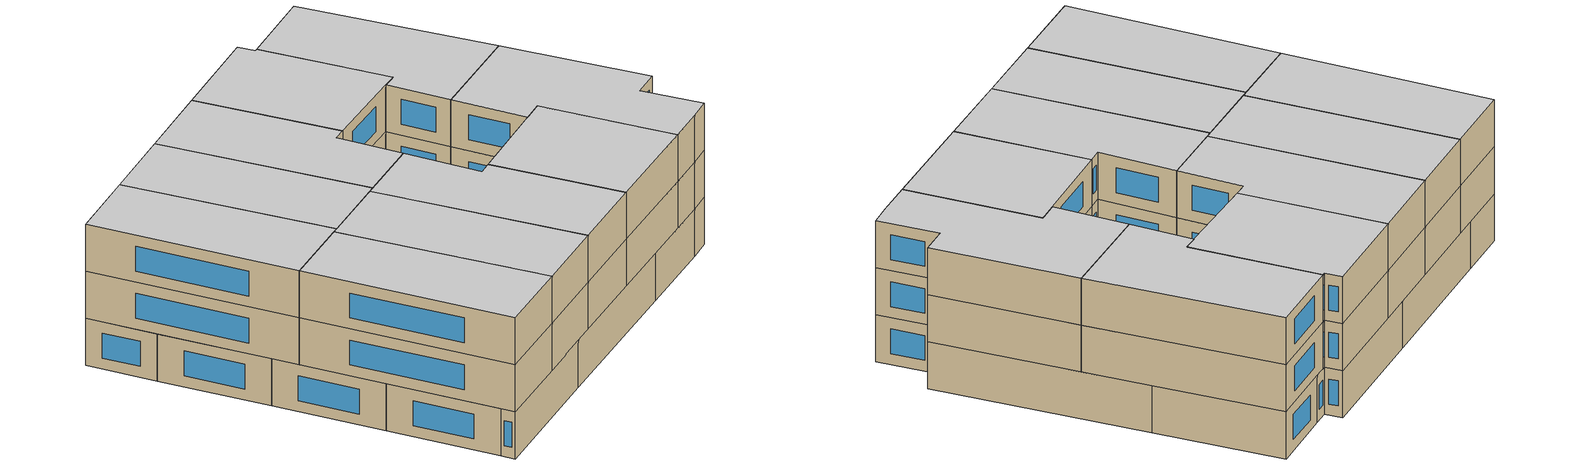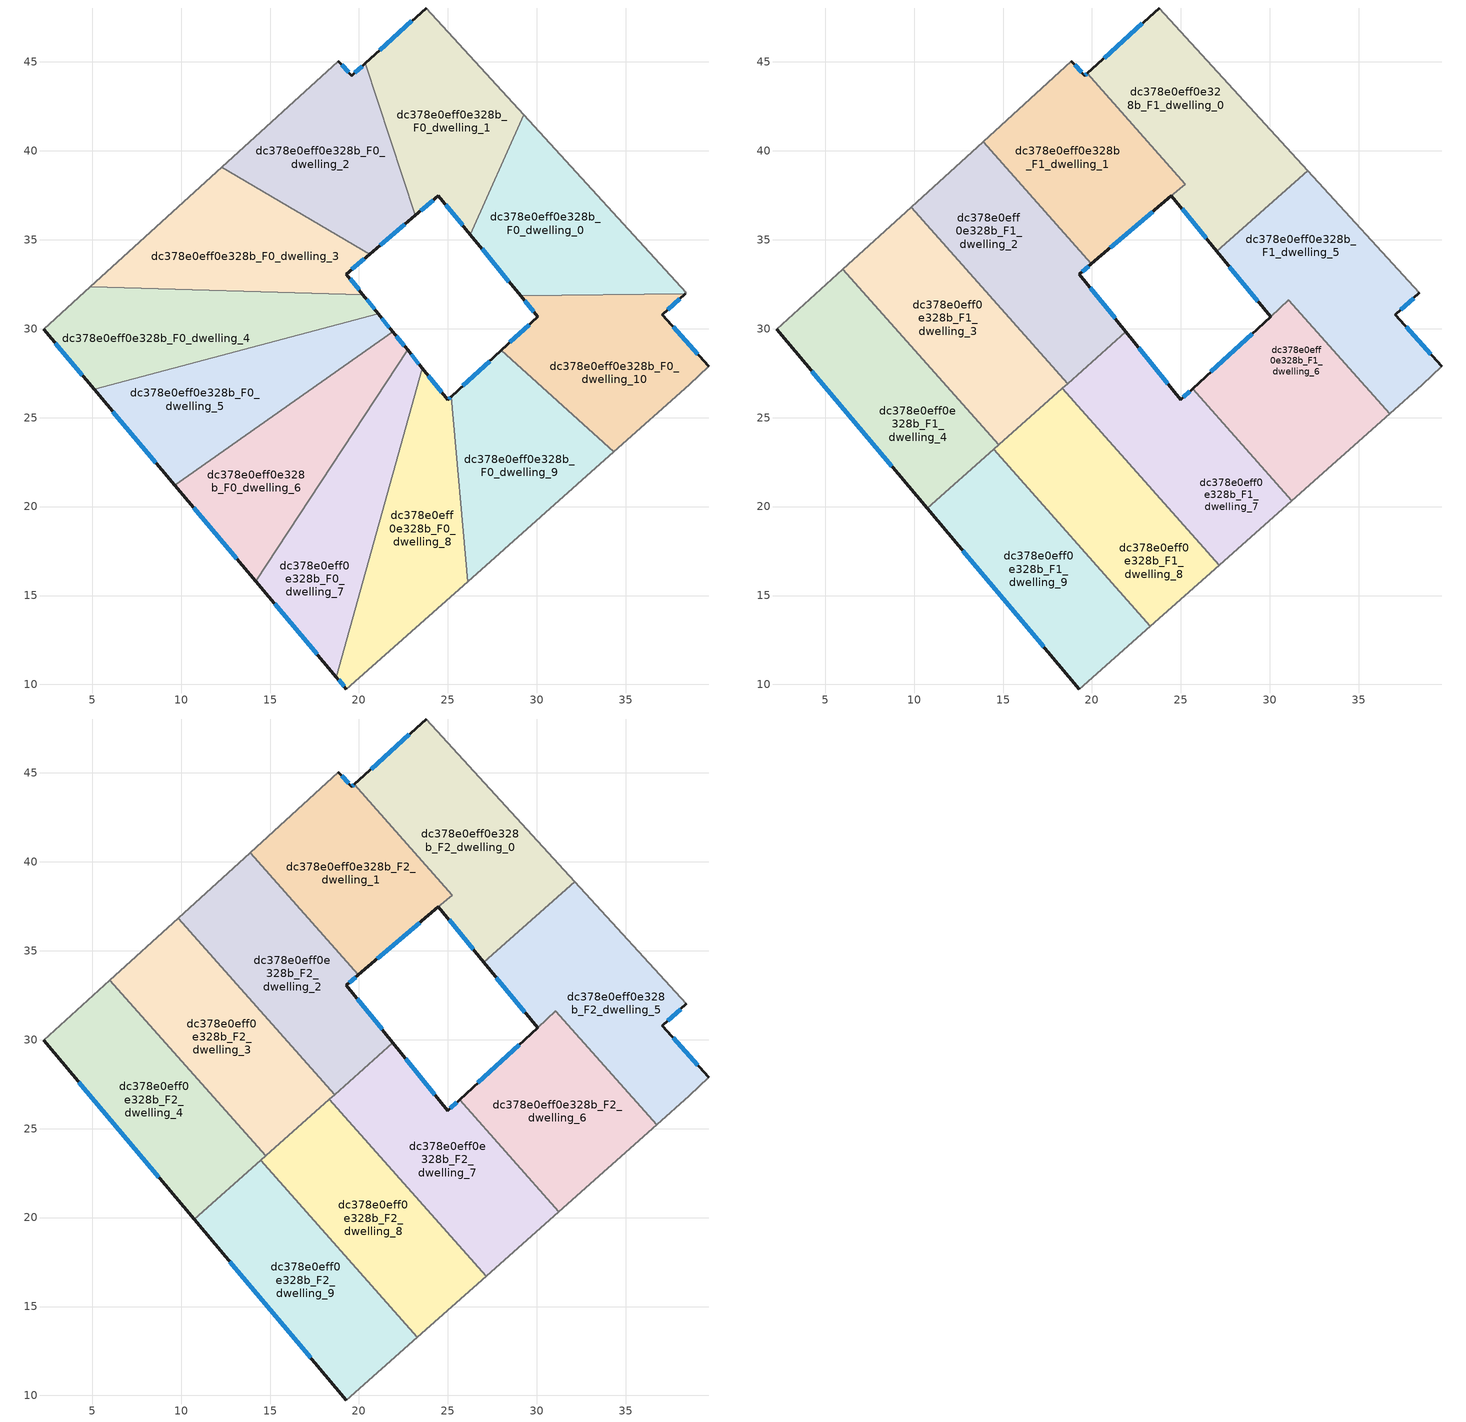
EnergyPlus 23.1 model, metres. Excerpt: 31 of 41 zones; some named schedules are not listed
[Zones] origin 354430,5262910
dc378e0eff0e328b_F0_dwelling_0
 floor ground (EU_floor_Construction): 29.27,42.02 38.4,32.01 38.34,31.95 29.08,31.84 26.26,35.29 z0
 wall outside (EU_wall_Construction): 26.26,35.29 29.08,31.84 z0:3
 wall to dc378e0eff0e328b_F0_dwelling_10 (EU_wall_Construction): 29.08,31.84 38.34,31.95 z0:3
 wall to dc378e0eff0e328b_F0_dwelling_1 (EU_wall_Construction): 29.27,42.02 26.26,35.29 z0:3
 wall adiabatic (EU_wall_Construction): 38.34,31.95 38.4,32.01 29.27,42.02 z0:3
 window (EU_Window_Construction): 26.92,34.48 28.42,32.65 z0.7:2.3
dc378e0eff0e328b_F0_dwelling_1
 floor ground (EU_floor_Construction): 23.78,48.03 29.27,42.02 26.26,35.29 24.47,37.47 23.18,36.38 20.36,44.92 z0
 wall outside (EU_wall_Construction): 23.18,36.38 24.47,37.47 26.26,35.29 / 23.78,48.03 20.36,44.92 z0:3
 wall to dc378e0eff0e328b_F0_dwelling_2 (EU_wall_Construction): 20.36,44.92 23.18,36.38 z0:3
 wall adiabatic (EU_wall_Construction): 29.27,42.02 23.78,48.03 z0:3
 window (EU_Window_Construction): 24.89,36.96 25.84,35.8 / 23.48,36.63 24.17,37.21 / 22.98,47.3 21.17,45.65 z0.7:2.3
dc378e0eff0e328b_F0_dwelling_10
 floor ground (EU_floor_Construction): 38.34,31.95 37.04,30.78 39.68,27.9 38.57,26.84 34.32,23.07 28,28.79 30.04,30.67 29.08,31.84 z0
 wall outside (EU_wall_Construction): 29.08,31.84 30.04,30.67 28,28.79 / 39.68,27.9 37.04,30.78 38.34,31.95 z0:3
 wall adiabatic (EU_wall_Construction): 34.32,23.07 38.57,26.84 39.68,27.9 z0:3
 wall to dc378e0eff0e328b_F0_dwelling_9 (EU_wall_Construction): 28,28.79 34.32,23.07 z0:3
 window (EU_Window_Construction): 29.56,30.23 28.48,29.23 / 29.31,31.57 29.82,30.95 / 37.35,31.05 38.04,31.68 / 39.06,28.57 37.66,30.1 z0.7:2.3
dc378e0eff0e328b_F0_dwelling_2
 floor ground (EU_floor_Construction): 20.36,44.92 23.18,36.38 20.6,34.19 12.3,39.08 18.85,45.04 19.59,44.22 z0
 wall outside (EU_wall_Construction): 20.6,34.19 23.18,36.38 / 20.36,44.92 19.59,44.22 18.85,45.04 z0:3
 wall to dc378e0eff0e328b_F0_dwelling_3 (EU_wall_Construction): 12.3,39.08 20.6,34.19 z0:3
 wall adiabatic (EU_wall_Construction): 18.85,45.04 12.3,39.08 z0:3
 window (EU_Window_Construction): 21.21,34.7 22.57,35.86 / 19.41,44.41 19.02,44.85 / 20.18,44.76 19.77,44.38 z0.7:2.3
dc378e0eff0e328b_F0_dwelling_3
 floor ground (EU_floor_Construction): 20.6,34.19 19.29,33.07 20.22,31.91 4.89,32.34 12.3,39.08 z0
 wall outside (EU_wall_Construction): 20.22,31.91 19.29,33.07 20.6,34.19 z0:3
 wall to dc378e0eff0e328b_F0_dwelling_4 (EU_wall_Construction): 4.89,32.34 20.22,31.91 z0:3
 wall adiabatic (EU_wall_Construction): 12.3,39.08 4.89,32.34 z0:3
 window (EU_Window_Construction): 19.6,33.34 20.3,33.93 / 20.01,32.19 19.51,32.8 z0.7:2.3
dc378e0eff0e328b_F0_dwelling_4
 floor ground (EU_floor_Construction): 20.22,31.91 21.1,30.83 5.1,26.59 2.27,29.96 4.89,32.34 z0
 wall outside (EU_wall_Construction): 21.1,30.83 20.22,31.91 / 2.27,29.96 5.1,26.59 z0:3
 wall to dc378e0eff0e328b_F0_dwelling_5 (EU_wall_Construction): 5.1,26.59 21.1,30.83 z0:3
 wall adiabatic (EU_wall_Construction): 4.89,32.34 2.27,29.96 z0:3
 window (EU_Window_Construction): 20.89,31.09 20.43,31.66 / 2.93,29.17 4.44,27.38 z0.7:2.3
dc378e0eff0e328b_F0_dwelling_5
 floor ground (EU_floor_Construction): 21.1,30.83 21.91,29.83 9.64,21.2 5.1,26.59 z0
 wall outside (EU_wall_Construction): 21.91,29.83 21.1,30.83 / 5.1,26.59 9.64,21.2 z0:3
 wall to dc378e0eff0e328b_F0_dwelling_6 (EU_wall_Construction): 9.64,21.2 21.91,29.83 z0:3
 window (EU_Window_Construction): 21.72,30.06 21.29,30.6 / 6.17,25.32 8.58,22.47 z0.7:2.3
dc378e0eff0e328b_F0_dwelling_6
 floor ground (EU_floor_Construction): 21.91,29.83 22.73,28.81 14.18,15.81 9.64,21.2 z0
 wall outside (EU_wall_Construction): 22.73,28.81 21.91,29.83 / 9.64,21.2 14.18,15.81 z0:3
 wall to dc378e0eff0e328b_F0_dwelling_7 (EU_wall_Construction): 14.18,15.81 22.73,28.81 z0:3
 window (EU_Window_Construction): 22.54,29.05 22.1,29.59 / 10.71,19.94 13.12,17.08 z0.7:2.3
 ceiling adiabatic (EU_roof_Construction): 17.1,20.25 14.47,23.22 21.91,29.83 18.3,27.29 18.63,26.92 10.73,19.91 14.18,15.81 z3
dc378e0eff0e328b_F0_dwelling_7
 floor ground (EU_floor_Construction): 22.73,28.81 23.57,27.77 18.73,10.42 14.18,15.81 z0
 wall outside (EU_wall_Construction): 23.57,27.77 22.73,28.81 / 14.18,15.81 18.73,10.42 z0:3
 wall to dc378e0eff0e328b_F0_dwelling_8 (EU_wall_Construction): 18.73,10.42 23.57,27.77 z0:3
 window (EU_Window_Construction): 23.37,28.01 22.93,28.56 / 15.25,14.55 17.66,11.68 z0.7:2.3
 ceiling adiabatic (EU_roof_Construction): 18.73,10.42 20.43,16.51 17.1,20.25 14.18,15.81 z3
dc378e0eff0e328b_F0_dwelling_8
 floor ground (EU_floor_Construction): 25.18,26.18 26.1,15.78 19.3,9.74 18.73,10.42 23.57,27.77 24.99,26 z0
 wall outside (EU_wall_Construction): 25.18,26.18 24.99,26 23.57,27.77 / 18.73,10.42 19.3,9.74 z0:3
 wall to dc378e0eff0e328b_F0_dwelling_9 (EU_wall_Construction): 26.1,15.78 25.18,26.18 z0:3
 wall adiabatic (EU_wall_Construction): 19.3,9.74 26.1,15.78 z0:3
 window (EU_Window_Construction): 24.66,26.42 23.9,27.35 / 25.14,26.14 25.04,26.05 / 18.86,10.26 19.16,9.9 z0.7:2.3
 ceiling adiabatic (EU_roof_Construction): 23.29,13.28 20.43,16.51 18.73,10.42 19.3,9.74 z3
dc378e0eff0e328b_F0_dwelling_9
 floor ground (EU_floor_Construction): 34.32,23.07 26.1,15.78 25.18,26.18 28,28.79 z0
 wall outside (EU_wall_Construction): 28,28.79 25.18,26.18 z0:3
 wall adiabatic (EU_wall_Construction): 26.1,15.78 34.32,23.07 z0:3
 window (EU_Window_Construction): 27.34,28.18 25.85,26.79 z0.7:2.3
 ceiling adiabatic (EU_roof_Construction): 34.32,23.07 28,28.79 25.18,26.18 25.9,18.12 27.15,16.71 z3
dc378e0eff0e328b_F1_dwelling_0
 floor to dc378e0eff0e328b_F0_dwelling_1 (EU_floor_Construction): 23.78,48.03 29.27,42.02 26.26,35.29 24.47,37.47 25.25,38.13 21.03,42.89 20.36,44.92 z3
 floor to dc378e0eff0e328b_F0_dwelling_0 (EU_floor_Construction): 29.27,42.02 32.13,38.88 27.02,34.36 26.26,35.29 z3
 floor to dc378e0eff0e328b_F0_dwelling_2 (EU_floor_Construction): 20.36,44.92 21.03,42.89 19.73,44.35 z3
 wall outside (EU_wall_Construction): 23.78,48.03 19.73,44.35 / 24.47,37.47 27.02,34.36 z3:6
 wall to dc378e0eff0e328b_F1_dwelling_1 (EU_wall_Construction): 19.73,44.35 25.25,38.13 24.47,37.47 z3:6
 wall adiabatic (EU_wall_Construction): 32.13,38.88 23.78,48.03 z3:6
 wall to dc378e0eff0e328b_F1_dwelling_5 (EU_wall_Construction): 27.02,34.36 32.13,38.88 z3:6
 window (EU_Window_Construction): 22.83,47.17 20.68,45.21 / 25.07,36.74 26.42,35.09 z3.7:5.3
dc378e0eff0e328b_F1_dwelling_1
 floor to dc378e0eff0e328b_F0_dwelling_2 (EU_floor_Construction): 21.03,42.89 23.18,36.38 20.6,34.19 18.27,35.57 13.88,40.52 18.85,45.04 19.59,44.22 19.73,44.35 z3
 floor to dc378e0eff0e328b_F0_dwelling_1 (EU_floor_Construction): 21.03,42.89 25.25,38.13 23.18,36.38 z3
 floor to dc378e0eff0e328b_F0_dwelling_3 (EU_floor_Construction): 20.6,34.19 19.97,33.65 18.27,35.57 z3
 wall outside (EU_wall_Construction): 19.73,44.35 19.59,44.22 18.85,45.04 / 19.97,33.65 24.47,37.47 z3:6
 wall to dc378e0eff0e328b_F1_dwelling_2 (EU_wall_Construction): 13.88,40.52 19.97,33.65 z3:6
 wall adiabatic (EU_wall_Construction): 18.85,45.04 13.88,40.52 z3:6
 window (EU_Window_Construction): 19.41,44.41 19.02,44.85 / 19.7,44.32 19.62,44.25 / 21.02,34.55 23.41,36.57 z3.7:5.3
dc378e0eff0e328b_F1_dwelling_2
 floor to dc378e0eff0e328b_F0_dwelling_3 (EU_floor_Construction): 18.27,35.57 19.97,33.65 19.29,33.07 20.22,31.91 14.05,32.09 9.83,36.84 12.3,39.08 z3
 floor to dc378e0eff0e328b_F0_dwelling_2 (EU_floor_Construction): 13.88,40.52 18.27,35.57 12.3,39.08 z3
 floor to dc378e0eff0e328b_F0_dwelling_4 (EU_floor_Construction): 20.22,31.91 21.1,30.83 16.29,29.56 14.05,32.09 z3
 floor to dc378e0eff0e328b_F0_dwelling_5 (EU_floor_Construction): 21.1,30.83 21.91,29.83 18.3,27.29 16.29,29.56 z3
 floor adiabatic (EU_floor_Construction): 21.91,29.82 18.63,26.92 18.3,27.29 z3
 wall outside (EU_wall_Construction): 21.91,29.82 19.29,33.07 19.97,33.65 z3:6
 wall to dc378e0eff0e328b_F1_dwelling_3 (EU_wall_Construction): 9.83,36.84 18.63,26.92 z3:6
 wall adiabatic (EU_wall_Construction): 13.88,40.52 9.83,36.84 z3:6
 wall to dc378e0eff0e328b_F1_dwelling_7 (EU_wall_Construction): 18.63,26.92 21.91,29.82 z3:6
 window (EU_Window_Construction): 19.45,33.21 19.81,33.52 / 21.3,30.59 19.9,32.31 z3.7:5.3
dc378e0eff0e328b_F1_dwelling_3
 floor to dc378e0eff0e328b_F0_dwelling_4 (EU_floor_Construction): 14.05,32.09 16.29,29.56 10.68,28.07 6.94,32.29 z3
 floor to dc378e0eff0e328b_F0_dwelling_3 (EU_floor_Construction): 9.83,36.84 14.05,32.09 6.94,32.29 6,33.35 z3
 floor to dc378e0eff0e328b_F0_dwelling_5 (EU_floor_Construction): 16.29,29.56 18.3,27.29 14.03,24.29 10.68,28.07 z3
 floor to dc378e0eff0e328b_F0_dwelling_6 (EU_floor_Construction): 18.3,27.29 18.63,26.92 14.76,23.47 14.03,24.29 z3
 wall to dc378e0eff0e328b_F1_dwelling_4 (EU_wall_Construction): 5.99,33.35 14.76,23.47 z3:6
 wall adiabatic (EU_wall_Construction): 9.83,36.84 5.99,33.35 z3:6
 wall to dc378e0eff0e328b_F1_dwelling_8 (EU_wall_Construction): 14.76,23.47 18.33,26.65 z3:6
 wall to dc378e0eff0e328b_F1_dwelling_7 (EU_wall_Construction): 18.33,26.65 18.63,26.91 z3:6
dc378e0eff0e328b_F1_dwelling_4
 floor to dc378e0eff0e328b_F0_dwelling_5 (EU_floor_Construction): 10.68,28.07 14.03,24.29 9.64,21.2 5.1,26.59 z3
 floor to dc378e0eff0e328b_F0_dwelling_4 (EU_floor_Construction): 6.94,32.29 10.68,28.07 5.1,26.59 2.27,29.96 4.89,32.34 z3
 floor to dc378e0eff0e328b_F0_dwelling_3 (EU_floor_Construction): 6,33.35 6.94,32.29 4.89,32.34 z3
 floor to dc378e0eff0e328b_F0_dwelling_6 (EU_floor_Construction): 14.03,24.29 14.76,23.47 10.73,19.91 9.64,21.2 z3
 wall outside (EU_wall_Construction): 2.27,29.96 10.73,19.91 z3:6
 wall adiabatic (EU_wall_Construction): 5.99,33.35 2.27,29.96 z3:6
 wall to dc378e0eff0e328b_F1_dwelling_9 (EU_wall_Construction): 10.73,19.91 14.47,23.22 z3:6
 wall to dc378e0eff0e328b_F1_dwelling_8 (EU_wall_Construction): 14.47,23.22 14.76,23.47 z3:6
 window (EU_Window_Construction): 4.25,27.6 8.75,22.27 z3.7:5.3
dc378e0eff0e328b_F1_dwelling_5
 floor to dc378e0eff0e328b_F0_dwelling_0 (EU_floor_Construction): 32.13,38.88 38.4,32.01 38.34,31.95 29.08,31.84 27.02,34.36 z3
 floor to dc378e0eff0e328b_F0_dwelling_10 (EU_floor_Construction): 38.34,31.95 37.04,30.78 39.68,27.9 38.57,26.84 36.74,25.22 31.06,31.61 30.04,30.67 29.08,31.84 z3
 wall outside (EU_wall_Construction): 27.02,34.36 30.04,30.67 / 39.68,27.9 37.04,30.78 38.4,32.01 z3:6
 wall adiabatic (EU_wall_Construction): 38.4,32.01 32.13,38.88 / 36.74,25.22 38.57,26.84 39.68,27.9 z3:6
 wall to dc378e0eff0e328b_F1_dwelling_6 (EU_wall_Construction): 31.07,31.61 36.74,25.22 / 30.04,30.67 31.06,31.61 z3:6
 window (EU_Window_Construction): 27.73,33.49 29.33,31.54 / 37.36,31.06 38.08,31.72 / 39.06,28.57 37.66,30.1 z3.7:5.3
dc378e0eff0e328b_F1_dwelling_6
 floor to dc378e0eff0e328b_F0_dwelling_10 (EU_floor_Construction): 31.07,31.61 36.74,25.22 34.32,23.07 28,28.79 30.04,30.67 z3
 floor adiabatic (EU_floor_Construction): 34.32,23.07 31.23,20.33 25.65,26.62 28,28.79 z3
 wall outside (EU_wall_Construction): 30.04,30.67 25.65,26.62 z3:6
 wall adiabatic (EU_wall_Construction): 31.23,20.33 36.74,25.22 z3:6
 wall to dc378e0eff0e328b_F1_dwelling_7 (EU_wall_Construction): 25.65,26.62 31.23,20.33 z3:6
 window (EU_Window_Construction): 29.01,29.72 26.68,27.57 z3.7:5.3
dc378e0eff0e328b_F1_dwelling_7
 floor adiabatic (EU_floor_Construction): 25.65,26.62 31.23,20.33 27.15,16.71 25.9,18.12 25.18,26.18 z3
 floor to dc378e0eff0e328b_F0_dwelling_7 (EU_floor_Construction): 22.73,28.81 23.57,27.77 22.08,22.43 20.04,24.72 z3
 floor to dc378e0eff0e328b_F0_dwelling_8 (EU_floor_Construction): 25.18,26.18 25.9,18.12 22.08,22.43 23.57,27.77 24.99,26 z3
 floor to dc378e0eff0e328b_F0_dwelling_6 (EU_floor_Construction): 21.91,29.82 22.73,28.81 20.04,24.72 18.33,26.65 z3
 wall outside (EU_wall_Construction): 25.65,26.62 24.99,26 21.91,29.82 z3:6
 wall adiabatic (EU_wall_Construction): 27.15,16.71 31.23,20.33 z3:6
 wall to dc378e0eff0e328b_F1_dwelling_8 (EU_wall_Construction): 18.33,26.65 27.15,16.71 z3:6
 window (EU_Window_Construction): 24.27,26.9 22.63,28.93 / 25.5,26.47 25.15,26.15 z3.7:5.3
dc378e0eff0e328b_F1_dwelling_8
 floor to dc378e0eff0e328b_F0_dwelling_7 (EU_floor_Construction): 20.04,24.72 22.08,22.43 20.43,16.51 17.1,20.25 z3
 floor to dc378e0eff0e328b_F0_dwelling_8 (EU_floor_Construction): 22.08,22.43 25.9,18.12 26.1,15.78 23.29,13.28 20.43,16.51 z3
 floor to dc378e0eff0e328b_F0_dwelling_6 (EU_floor_Construction): 18.33,26.65 20.04,24.72 17.1,20.25 14.47,23.22 z3
 floor to dc378e0eff0e328b_F0_dwelling_9 (EU_floor_Construction): 25.9,18.12 27.15,16.71 26.1,15.78 z3
 wall adiabatic (EU_wall_Construction): 23.29,13.28 27.15,16.71 z3:6
 wall to dc378e0eff0e328b_F1_dwelling_9 (EU_wall_Construction): 14.47,23.22 23.29,13.28 z3:6
dc378e0eff0e328b_F1_dwelling_9
 floor adiabatic (EU_floor_Construction): 14.47,23.22 23.29,13.28 19.3,9.74 10.73,19.91 z3
 wall outside (EU_wall_Construction): 10.73,19.91 19.3,9.74 z3:6
 wall adiabatic (EU_wall_Construction): 19.3,9.74 23.29,13.28 z3:6
 window (EU_Window_Construction): 12.74,17.52 17.29,12.13 z3.7:5.3
dc378e0eff0e328b_F2_dwelling_0
 floor to dc378e0eff0e328b_F1_dwelling_0 (EU_floor_Construction): 23.78,48.03 32.13,38.88 27.02,34.36 24.47,37.47 25.25,38.13 19.73,44.35 z6
 wall outside (EU_wall_Construction): 23.78,48.03 19.73,44.35 / 24.47,37.47 27.02,34.36 z6:9
 wall to dc378e0eff0e328b_F2_dwelling_1 (EU_wall_Construction): 19.73,44.35 25.25,38.13 24.47,37.47 z6:9
 wall adiabatic (EU_wall_Construction): 32.13,38.88 23.78,48.03 z6:9
 wall to dc378e0eff0e328b_F2_dwelling_5 (EU_wall_Construction): 27.02,34.36 32.13,38.88 z6:9
 window (EU_Window_Construction): 22.83,47.17 20.68,45.21 / 25.07,36.74 26.42,35.09 z6.7:8.3
 ceiling to dc378e0eff0e328b_F3_dwelling_0 (EU_floor_Construction): 32.13,38.88 23.78,48.03 19.73,44.35 25.25,38.13 24.47,37.47 27.02,34.36 z9
dc378e0eff0e328b_F2_dwelling_1
 floor to dc378e0eff0e328b_F1_dwelling_1 (EU_floor_Construction): 19.73,44.35 25.25,38.13 19.97,33.65 13.88,40.52 18.85,45.04 19.59,44.22 z6
 wall outside (EU_wall_Construction): 19.73,44.35 19.59,44.22 18.85,45.04 / 19.97,33.65 24.47,37.47 z6:9
 wall to dc378e0eff0e328b_F2_dwelling_2 (EU_wall_Construction): 13.88,40.52 19.97,33.65 z6:9
 wall adiabatic (EU_wall_Construction): 18.85,45.04 13.88,40.52 z6:9
 window (EU_Window_Construction): 19.41,44.41 19.02,44.85 / 19.7,44.32 19.62,44.25 / 21.02,34.55 23.41,36.57 z6.7:8.3
 ceiling to dc378e0eff0e328b_F3_dwelling_1 (EU_floor_Construction): 25.25,38.13 19.73,44.35 19.59,44.22 18.85,45.04 13.88,40.52 19.97,33.65 z9
dc378e0eff0e328b_F2_dwelling_2
 floor to dc378e0eff0e328b_F1_dwelling_2 (EU_floor_Construction): 19.97,33.65 19.29,33.07 21.91,29.82 18.63,26.92 9.83,36.84 13.88,40.52 z6
 wall outside (EU_wall_Construction): 21.91,29.82 19.29,33.07 19.97,33.65 z6:9
 wall to dc378e0eff0e328b_F2_dwelling_3 (EU_wall_Construction): 9.83,36.84 18.63,26.92 z6:9
 wall adiabatic (EU_wall_Construction): 13.88,40.52 9.83,36.84 z6:9
 wall to dc378e0eff0e328b_F2_dwelling_7 (EU_wall_Construction): 18.63,26.92 21.91,29.82 z6:9
 window (EU_Window_Construction): 19.45,33.21 19.81,33.52 / 21.3,30.59 19.9,32.31 z6.7:8.3
 ceiling to dc378e0eff0e328b_F3_dwelling_2 (EU_floor_Construction): 21.91,29.82 19.29,33.07 19.97,33.65 13.88,40.52 9.83,36.84 18.63,26.92 z9
dc378e0eff0e328b_F2_dwelling_3
 floor to dc378e0eff0e328b_F1_dwelling_3 (EU_floor_Construction): 9.83,36.84 18.63,26.92 14.76,23.47 5.99,33.35 z6
 wall to dc378e0eff0e328b_F2_dwelling_4 (EU_wall_Construction): 5.99,33.35 14.76,23.47 z6:9
 wall adiabatic (EU_wall_Construction): 9.83,36.84 5.99,33.35 z6:9
 wall to dc378e0eff0e328b_F2_dwelling_8 (EU_wall_Construction): 14.76,23.47 18.33,26.65 z6:9
 wall to dc378e0eff0e328b_F2_dwelling_7 (EU_wall_Construction): 18.33,26.65 18.63,26.91 z6:9
 ceiling to dc378e0eff0e328b_F3_dwelling_3 (EU_floor_Construction): 18.63,26.92 9.83,36.84 5.99,33.35 14.76,23.47 z9
dc378e0eff0e328b_F2_dwelling_4
 floor to dc378e0eff0e328b_F1_dwelling_4 (EU_floor_Construction): 5.99,33.35 14.76,23.47 10.73,19.91 2.27,29.96 z6
 wall outside (EU_wall_Construction): 2.27,29.96 10.73,19.91 z6:9
 wall adiabatic (EU_wall_Construction): 5.99,33.35 2.27,29.96 z6:9
 wall to dc378e0eff0e328b_F2_dwelling_9 (EU_wall_Construction): 10.73,19.91 14.47,23.22 z6:9
 wall to dc378e0eff0e328b_F2_dwelling_8 (EU_wall_Construction): 14.47,23.22 14.76,23.47 z6:9
 window (EU_Window_Construction): 4.25,27.6 8.75,22.27 z6.7:8.3
 ceiling to dc378e0eff0e328b_F3_dwelling_4 (EU_floor_Construction): 14.76,23.47 5.99,33.35 2.27,29.96 10.73,19.91 z9
dc378e0eff0e328b_F2_dwelling_5
 floor to dc378e0eff0e328b_F1_dwelling_5 (EU_floor_Construction): 38.4,32.01 37.04,30.78 39.68,27.9 38.57,26.84 36.74,25.22 31.06,31.61 30.04,30.67 27.02,34.36 32.13,38.88 z6
 wall outside (EU_wall_Construction): 27.02,34.36 30.04,30.67 / 39.68,27.9 37.04,30.78 38.4,32.01 z6:9
 wall adiabatic (EU_wall_Construction): 38.4,32.01 32.13,38.88 / 36.74,25.22 38.57,26.84 39.68,27.9 z6:9
 wall to dc378e0eff0e328b_F2_dwelling_6 (EU_wall_Construction): 31.07,31.61 36.74,25.22 / 30.04,30.67 31.06,31.61 z6:9
 window (EU_Window_Construction): 27.73,33.49 29.33,31.54 / 37.36,31.06 38.08,31.72 / 39.06,28.57 37.66,30.1 z6.7:8.3
 ceiling to dc378e0eff0e328b_F3_dwelling_5 (EU_floor_Construction): 38.57,26.84 39.68,27.9 37.04,30.78 38.4,32.01 32.13,38.88 27.02,34.36 30.04,30.67 31.06,31.61 36.74,25.22 z9
dc378e0eff0e328b_F2_dwelling_6
 floor to dc378e0eff0e328b_F1_dwelling_6 (EU_floor_Construction): 31.07,31.61 36.74,25.22 31.23,20.33 25.65,26.62 30.04,30.67 z6
 wall outside (EU_wall_Construction): 30.04,30.67 25.65,26.62 z6:9
 wall adiabatic (EU_wall_Construction): 31.23,20.33 36.74,25.22 z6:9
 wall to dc378e0eff0e328b_F2_dwelling_7 (EU_wall_Construction): 25.65,26.62 31.23,20.33 z6:9
 window (EU_Window_Construction): 29.01,29.72 26.68,27.57 z6.7:8.3
 ceiling to dc378e0eff0e328b_F3_dwelling_6 (EU_floor_Construction): 36.74,25.22 31.07,31.61 30.04,30.67 25.65,26.62 31.23,20.33 z9
dc378e0eff0e328b_F2_dwelling_7
 floor to dc378e0eff0e328b_F1_dwelling_7 (EU_floor_Construction): 25.65,26.62 31.23,20.33 27.15,16.71 18.33,26.65 21.91,29.82 24.99,26 z6
 wall outside (EU_wall_Construction): 25.65,26.62 24.99,26 21.91,29.82 z6:9
 wall adiabatic (EU_wall_Construction): 27.15,16.71 31.23,20.33 z6:9
 wall to dc378e0eff0e328b_F2_dwelling_8 (EU_wall_Construction): 18.33,26.65 27.15,16.71 z6:9
 window (EU_Window_Construction): 24.27,26.9 22.63,28.93 / 25.5,26.47 25.15,26.15 z6.7:8.3
 ceiling to dc378e0eff0e328b_F3_dwelling_7 (EU_floor_Construction): 31.23,20.33 25.65,26.62 24.99,26 21.91,29.82 18.33,26.65 27.15,16.71 z9
dc378e0eff0e328b_F2_dwelling_8
 floor to dc378e0eff0e328b_F1_dwelling_8 (EU_floor_Construction): 18.33,26.65 27.15,16.71 23.29,13.28 14.47,23.22 z6
 wall adiabatic (EU_wall_Construction): 23.29,13.28 27.15,16.71 z6:9
 wall to dc378e0eff0e328b_F2_dwelling_9 (EU_wall_Construction): 14.47,23.22 23.29,13.28 z6:9
 ceiling to dc378e0eff0e328b_F3_dwelling_8 (EU_floor_Construction): 27.15,16.71 18.33,26.65 14.47,23.22 23.29,13.28 z9
dc378e0eff0e328b_F2_dwelling_9
 floor to dc378e0eff0e328b_F1_dwelling_9 (EU_floor_Construction): 14.47,23.22 23.29,13.28 19.3,9.74 10.73,19.91 z6
 wall outside (EU_wall_Construction): 10.73,19.91 19.3,9.74 z6:9
 wall adiabatic (EU_wall_Construction): 19.3,9.74 23.29,13.28 z6:9
 window (EU_Window_Construction): 12.74,17.52 17.29,12.13 z6.7:8.3
 ceiling to dc378e0eff0e328b_F3_dwelling_9 (EU_floor_Construction): 23.29,13.28 14.47,23.22 10.73,19.91 19.3,9.74 z9
[Building]
EU S2 Campaign: North Axis=0; Terrain=City; Solar Distribution=FullExterior
[Site:Location]
Budapest.Ferenc.Liszt.Intl.AP: Latitude=47.437; Longitude=19.256; Time Zone=1; Elevation=185
[SizingPeriod:WeatherFileDays]
AnnualSizingPeriod: Begin Month=1; Begin Day of Month=1; End Month=12; End Day of Month=31; Day of Week for Start Day=Monday; Use Weather File Daylight Saving Period=No; Use Weather File Rain and Snow Indicators=No
[MATERIAL]
EU_InternalMass_Material: Roughness=MediumRough; Thickness=0.1; Conductivity=1; Density=1800; Specific Heat=900; Thermal Absorptance=0.9; Solar Absorptance=0.7; Visible Absorptance=0.7
[MATERIAL:NOMASS] Roughness=MediumRough; Thermal Absorptance=0.9; Solar Absorptance=0.7; Visible Absorptance=0.7
Name | Thermal Resistance
EU_wall_NoMass | 0.832559
EU_roof_NoMass | 1.39638
EU_floor_NoMass | 0.872794
[WINDOWMATERIAL:SIMPLEGLAZINGSYSTEM]
EU_Window_SimpleGlazing: UFactor=2.79869; Solar Heat Gain Coefficient=0.75; Visible Transmittance=0.75
[CONSTRUCTION]
EU_wall_Construction: EU_wall_NoMass
EU_roof_Construction: EU_roof_NoMass
EU_floor_Construction: EU_floor_NoMass
EU_Window_Construction: EU_Window_SimpleGlazing
EU_InternalMass_Construction: EU_InternalMass_Material
[ZONE] Type=1; Multiplier=1; Ceiling Height=autocalculate; Floor Area=autocalculate; Part of Total Floor Area=Yes
Name | Volume
dc378e0eff0e328b_F0_dwelling_0 | 187.091
dc378e0eff0e328b_F1_dwelling_0; dc378e0eff0e328b_F2_dwelling_0 | 219.084
dc378e0eff0e328b_F0_dwelling_1 | 187.087
dc378e0eff0e328b_F1_dwelling_1; dc378e0eff0e328b_F2_dwelling_1 | 192.505
dc378e0eff0e328b_F0_dwelling_10 | 187.082
dc378e0eff0e328b_F0_dwelling_2 | 187.113
dc378e0eff0e328b_F1_dwelling_2; dc378e0eff0e328b_F2_dwelling_2 | 205.793
dc378e0eff0e328b_F0_dwelling_3 | 187.084
dc378e0eff0e328b_F1_dwelling_3; dc378e0eff0e328b_F2_dwelling_3 | 205.827
dc378e0eff0e328b_F0_dwelling_4 | 187.1
dc378e0eff0e328b_F1_dwelling_4; dc378e0eff0e328b_F2_dwelling_4 | 205.807
dc378e0eff0e328b_F0_dwelling_5 | 187.08
dc378e0eff0e328b_F1_dwelling_5; dc378e0eff0e328b_F2_dwelling_5 | 224.262
dc378e0eff0e328b_F0_dwelling_6 | 187.104
dc378e0eff0e328b_F1_dwelling_6 | 187.315
dc378e0eff0e328b_F2_dwelling_6 | 187.317
dc378e0eff0e328b_F0_dwelling_7 | 187.089
dc378e0eff0e328b_F1_dwelling_7; dc378e0eff0e328b_F2_dwelling_7 | 205.788
dc378e0eff0e328b_F0_dwelling_8 | 187.092
dc378e0eff0e328b_F1_dwelling_8; dc378e0eff0e328b_F2_dwelling_8 | 205.818
dc378e0eff0e328b_F0_dwelling_9 | 187.108
dc378e0eff0e328b_F1_dwelling_9; dc378e0eff0e328b_F2_dwelling_9 | 205.794
[INTERNALMASS] Construction=EU_InternalMass_Construction
Name | Zone or ZoneList | Surface Area
dc378e0eff0e328b_F0_dwelling_0_EU_InternalMass | dc378e0eff0e328b_F0_dwelling_0 | 62.3634
dc378e0eff0e328b_F0_dwelling_1_EU_InternalMass | dc378e0eff0e328b_F0_dwelling_1 | 62.3623
dc378e0eff0e328b_F0_dwelling_2_EU_InternalMass | dc378e0eff0e328b_F0_dwelling_2 | 62.3711
dc378e0eff0e328b_F0_dwelling_3_EU_InternalMass | dc378e0eff0e328b_F0_dwelling_3 | 62.3615
dc378e0eff0e328b_F0_dwelling_4_EU_InternalMass | dc378e0eff0e328b_F0_dwelling_4 | 62.3667
dc378e0eff0e328b_F0_dwelling_5_EU_InternalMass | dc378e0eff0e328b_F0_dwelling_5 | 62.3603
dc378e0eff0e328b_F0_dwelling_6_EU_InternalMass | dc378e0eff0e328b_F0_dwelling_6 | 62.3682
dc378e0eff0e328b_F0_dwelling_7_EU_InternalMass | dc378e0eff0e328b_F0_dwelling_7 | 62.3632
dc378e0eff0e328b_F0_dwelling_8_EU_InternalMass | dc378e0eff0e328b_F0_dwelling_8 | 62.3639
dc378e0eff0e328b_F0_dwelling_9_EU_InternalMass | dc378e0eff0e328b_F0_dwelling_9 | 62.3694
dc378e0eff0e328b_F0_dwelling_10_EU_InternalMass | dc378e0eff0e328b_F0_dwelling_10 | 62.3605
dc378e0eff0e328b_F1_dwelling_0_EU_InternalMass | dc378e0eff0e328b_F1_dwelling_0 | 73.0279
dc378e0eff0e328b_F1_dwelling_1_EU_InternalMass | dc378e0eff0e328b_F1_dwelling_1 | 64.1712
dc378e0eff0e328b_F1_dwelling_2_EU_InternalMass | dc378e0eff0e328b_F1_dwelling_2 | 68.5976
dc378e0eff0e328b_F1_dwelling_3_EU_InternalMass | dc378e0eff0e328b_F1_dwelling_3 | 68.609
dc378e0eff0e328b_F1_dwelling_4_EU_InternalMass | dc378e0eff0e328b_F1_dwelling_4 | 68.6022
dc378e0eff0e328b_F1_dwelling_5_EU_InternalMass | dc378e0eff0e328b_F1_dwelling_5 | 74.7537
dc378e0eff0e328b_F1_dwelling_6_EU_InternalMass | dc378e0eff0e328b_F1_dwelling_6 | 62.4417
dc378e0eff0e328b_F1_dwelling_7_EU_InternalMass | dc378e0eff0e328b_F1_dwelling_7 | 68.5961
dc378e0eff0e328b_F1_dwelling_8_EU_InternalMass | dc378e0eff0e328b_F1_dwelling_8 | 68.6062
dc378e0eff0e328b_F1_dwelling_9_EU_InternalMass | dc378e0eff0e328b_F1_dwelling_9 | 68.5979
dc378e0eff0e328b_F2_dwelling_0_EU_InternalMass | dc378e0eff0e328b_F2_dwelling_0 | 73.0279
dc378e0eff0e328b_F2_dwelling_1_EU_InternalMass | dc378e0eff0e328b_F2_dwelling_1 | 64.1712
dc378e0eff0e328b_F2_dwelling_2_EU_InternalMass | dc378e0eff0e328b_F2_dwelling_2 | 68.5976
dc378e0eff0e328b_F2_dwelling_3_EU_InternalMass | dc378e0eff0e328b_F2_dwelling_3 | 68.609
dc378e0eff0e328b_F2_dwelling_4_EU_InternalMass | dc378e0eff0e328b_F2_dwelling_4 | 68.6022
dc378e0eff0e328b_F2_dwelling_5_EU_InternalMass | dc378e0eff0e328b_F2_dwelling_5 | 74.7537
dc378e0eff0e328b_F2_dwelling_6_EU_InternalMass | dc378e0eff0e328b_F2_dwelling_6 | 62.4417
dc378e0eff0e328b_F2_dwelling_7_EU_InternalMass | dc378e0eff0e328b_F2_dwelling_7 | 68.5961
dc378e0eff0e328b_F2_dwelling_8_EU_InternalMass | dc378e0eff0e328b_F2_dwelling_8 | 68.6062
dc378e0eff0e328b_F2_dwelling_9_EU_InternalMass | dc378e0eff0e328b_F2_dwelling_9 | 68.5979
[OTHEREQUIPMENT] Fuel Type=Electricity; Design Level Calculation Method=Watts/Area; Power per Zone Floor Area=1; Fraction Latent=0; Fraction Radiant=0; Fraction Lost=0; Carbon Dioxide Generation Rate=0; EndUse Subcategory=EU_Step8_InternalGains
Name | Zone or ZoneList or Space or SpaceList | Schedule
EU_Step8_InternalGain_dc378e0eff0e328b_F0_dwelling_0_f000 | dc378e0eff0e328b_F0_dwelling_0 | EU_Step8_GainSchedule_dc378e0eff0e328b_F0_dwelling_0_f000
EU_Step8_InternalGain_dc378e0eff0e328b_F0_dwelling_1_f000 | dc378e0eff0e328b_F0_dwelling_1 | EU_Step8_GainSchedule_dc378e0eff0e328b_F0_dwelling_1_f000
EU_Step8_InternalGain_dc378e0eff0e328b_F0_dwelling_2_f000 | dc378e0eff0e328b_F0_dwelling_2 | EU_Step8_GainSchedule_dc378e0eff0e328b_F0_dwelling_2_f000
EU_Step8_InternalGain_dc378e0eff0e328b_F0_dwelling_3_f000 | dc378e0eff0e328b_F0_dwelling_3 | EU_Step8_GainSchedule_dc378e0eff0e328b_F0_dwelling_3_f000
EU_Step8_InternalGain_dc378e0eff0e328b_F0_dwelling_4_f000 | dc378e0eff0e328b_F0_dwelling_4 | EU_Step8_GainSchedule_dc378e0eff0e328b_F0_dwelling_4_f000
EU_Step8_InternalGain_dc378e0eff0e328b_F0_dwelling_5_f000 | dc378e0eff0e328b_F0_dwelling_5 | EU_Step8_GainSchedule_dc378e0eff0e328b_F0_dwelling_5_f000
EU_Step8_InternalGain_dc378e0eff0e328b_F0_dwelling_6_f000 | dc378e0eff0e328b_F0_dwelling_6 | EU_Step8_GainSchedule_dc378e0eff0e328b_F0_dwelling_6_f000
EU_Step8_InternalGain_dc378e0eff0e328b_F0_dwelling_7_f000 | dc378e0eff0e328b_F0_dwelling_7 | EU_Step8_GainSchedule_dc378e0eff0e328b_F0_dwelling_7_f000
EU_Step8_InternalGain_dc378e0eff0e328b_F0_dwelling_8_f000 | dc378e0eff0e328b_F0_dwelling_8 | EU_Step8_GainSchedule_dc378e0eff0e328b_F0_dwelling_8_f000
EU_Step8_InternalGain_dc378e0eff0e328b_F0_dwelling_9_f000 | dc378e0eff0e328b_F0_dwelling_9 | EU_Step8_GainSchedule_dc378e0eff0e328b_F0_dwelling_9_f000
EU_Step8_InternalGain_dc378e0eff0e328b_F0_dwelling_10_f000 | dc378e0eff0e328b_F0_dwelling_10 | EU_Step8_GainSchedule_dc378e0eff0e328b_F0_dwelling_10_f000
EU_Step8_InternalGain_dc378e0eff0e328b_F1_dwelling_0_f000 | dc378e0eff0e328b_F1_dwelling_0 | EU_Step8_GainSchedule_dc378e0eff0e328b_F1_dwelling_0_f000
EU_Step8_InternalGain_dc378e0eff0e328b_F1_dwelling_1_f000 | dc378e0eff0e328b_F1_dwelling_1 | EU_Step8_GainSchedule_dc378e0eff0e328b_F1_dwelling_1_f000
EU_Step8_InternalGain_dc378e0eff0e328b_F1_dwelling_2_f000 | dc378e0eff0e328b_F1_dwelling_2 | EU_Step8_GainSchedule_dc378e0eff0e328b_F1_dwelling_2_f000
EU_Step8_InternalGain_dc378e0eff0e328b_F1_dwelling_3_f000 | dc378e0eff0e328b_F1_dwelling_3 | EU_Step8_GainSchedule_dc378e0eff0e328b_F1_dwelling_3_f000
EU_Step8_InternalGain_dc378e0eff0e328b_F1_dwelling_4_f000 | dc378e0eff0e328b_F1_dwelling_4 | EU_Step8_GainSchedule_dc378e0eff0e328b_F1_dwelling_4_f000
EU_Step8_InternalGain_dc378e0eff0e328b_F1_dwelling_5_f000 | dc378e0eff0e328b_F1_dwelling_5 | EU_Step8_GainSchedule_dc378e0eff0e328b_F1_dwelling_5_f000
EU_Step8_InternalGain_dc378e0eff0e328b_F1_dwelling_6_f000 | dc378e0eff0e328b_F1_dwelling_6 | EU_Step8_GainSchedule_dc378e0eff0e328b_F1_dwelling_6_f000
EU_Step8_InternalGain_dc378e0eff0e328b_F1_dwelling_7_f000 | dc378e0eff0e328b_F1_dwelling_7 | EU_Step8_GainSchedule_dc378e0eff0e328b_F1_dwelling_7_f000
EU_Step8_InternalGain_dc378e0eff0e328b_F1_dwelling_8_f000 | dc378e0eff0e328b_F1_dwelling_8 | EU_Step8_GainSchedule_dc378e0eff0e328b_F1_dwelling_8_f000
EU_Step8_InternalGain_dc378e0eff0e328b_F1_dwelling_9_f000 | dc378e0eff0e328b_F1_dwelling_9 | EU_Step8_GainSchedule_dc378e0eff0e328b_F1_dwelling_9_f000
EU_Step8_InternalGain_dc378e0eff0e328b_F2_dwelling_0_f000 | dc378e0eff0e328b_F2_dwelling_0 | EU_Step8_GainSchedule_dc378e0eff0e328b_F2_dwelling_0_f000
EU_Step8_InternalGain_dc378e0eff0e328b_F2_dwelling_1_f000 | dc378e0eff0e328b_F2_dwelling_1 | EU_Step8_GainSchedule_dc378e0eff0e328b_F2_dwelling_1_f000
EU_Step8_InternalGain_dc378e0eff0e328b_F2_dwelling_2_f000 | dc378e0eff0e328b_F2_dwelling_2 | EU_Step8_GainSchedule_dc378e0eff0e328b_F2_dwelling_2_f000
EU_Step8_InternalGain_dc378e0eff0e328b_F2_dwelling_3_f000 | dc378e0eff0e328b_F2_dwelling_3 | EU_Step8_GainSchedule_dc378e0eff0e328b_F2_dwelling_3_f000
EU_Step8_InternalGain_dc378e0eff0e328b_F2_dwelling_4_f000 | dc378e0eff0e328b_F2_dwelling_4 | EU_Step8_GainSchedule_dc378e0eff0e328b_F2_dwelling_4_f000
EU_Step8_InternalGain_dc378e0eff0e328b_F2_dwelling_5_f000 | dc378e0eff0e328b_F2_dwelling_5 | EU_Step8_GainSchedule_dc378e0eff0e328b_F2_dwelling_5_f000
EU_Step8_InternalGain_dc378e0eff0e328b_F2_dwelling_6_f000 | dc378e0eff0e328b_F2_dwelling_6 | EU_Step8_GainSchedule_dc378e0eff0e328b_F2_dwelling_6_f000
EU_Step8_InternalGain_dc378e0eff0e328b_F2_dwelling_7_f000 | dc378e0eff0e328b_F2_dwelling_7 | EU_Step8_GainSchedule_dc378e0eff0e328b_F2_dwelling_7_f000
EU_Step8_InternalGain_dc378e0eff0e328b_F2_dwelling_8_f000 | dc378e0eff0e328b_F2_dwelling_8 | EU_Step8_GainSchedule_dc378e0eff0e328b_F2_dwelling_8_f000
EU_Step8_InternalGain_dc378e0eff0e328b_F2_dwelling_9_f000 | dc378e0eff0e328b_F2_dwelling_9 | EU_Step8_GainSchedule_dc378e0eff0e328b_F2_dwelling_9_f000
[ZONEVENTILATION:DESIGNFLOWRATE] Schedule=EU_AlwaysOn; Design Flow Rate Calculation Method=AirChanges/Hour; Air Changes per Hour=0.475469; Ventilation Type=Natural; Fan Pressure Rise=0; Fan Total Efficiency=1; Constant Term Coefficient=1; Temperature Term Coefficient=0; Velocity Term Coefficient=0; Velocity Squared Term Coefficient=0; Minimum Indoor Temperature=-100; Maximum Indoor Temperature=100; Delta Temperature=-100; Minimum Outdoor Temperature=-100; Maximum Outdoor Temperature=100; Maximum Wind Speed=40
Name | Zone or ZoneList or Space or SpaceList
EU_ConstantAir_dc378e0eff0e328b_F0_dwelling_0 | dc378e0eff0e328b_F0_dwelling_0
EU_ConstantAir_dc378e0eff0e328b_F0_dwelling_1 | dc378e0eff0e328b_F0_dwelling_1
EU_ConstantAir_dc378e0eff0e328b_F0_dwelling_2 | dc378e0eff0e328b_F0_dwelling_2
EU_ConstantAir_dc378e0eff0e328b_F0_dwelling_3 | dc378e0eff0e328b_F0_dwelling_3
EU_ConstantAir_dc378e0eff0e328b_F0_dwelling_4 | dc378e0eff0e328b_F0_dwelling_4
EU_ConstantAir_dc378e0eff0e328b_F0_dwelling_5 | dc378e0eff0e328b_F0_dwelling_5
EU_ConstantAir_dc378e0eff0e328b_F0_dwelling_6 | dc378e0eff0e328b_F0_dwelling_6
EU_ConstantAir_dc378e0eff0e328b_F0_dwelling_7 | dc378e0eff0e328b_F0_dwelling_7
EU_ConstantAir_dc378e0eff0e328b_F0_dwelling_8 | dc378e0eff0e328b_F0_dwelling_8
EU_ConstantAir_dc378e0eff0e328b_F0_dwelling_9 | dc378e0eff0e328b_F0_dwelling_9
EU_ConstantAir_dc378e0eff0e328b_F0_dwelling_10 | dc378e0eff0e328b_F0_dwelling_10
EU_ConstantAir_dc378e0eff0e328b_F1_dwelling_0 | dc378e0eff0e328b_F1_dwelling_0
EU_ConstantAir_dc378e0eff0e328b_F1_dwelling_1 | dc378e0eff0e328b_F1_dwelling_1
EU_ConstantAir_dc378e0eff0e328b_F1_dwelling_2 | dc378e0eff0e328b_F1_dwelling_2
EU_ConstantAir_dc378e0eff0e328b_F1_dwelling_3 | dc378e0eff0e328b_F1_dwelling_3
EU_ConstantAir_dc378e0eff0e328b_F1_dwelling_4 | dc378e0eff0e328b_F1_dwelling_4
EU_ConstantAir_dc378e0eff0e328b_F1_dwelling_5 | dc378e0eff0e328b_F1_dwelling_5
EU_ConstantAir_dc378e0eff0e328b_F1_dwelling_6 | dc378e0eff0e328b_F1_dwelling_6
EU_ConstantAir_dc378e0eff0e328b_F1_dwelling_7 | dc378e0eff0e328b_F1_dwelling_7
EU_ConstantAir_dc378e0eff0e328b_F1_dwelling_8 | dc378e0eff0e328b_F1_dwelling_8
EU_ConstantAir_dc378e0eff0e328b_F1_dwelling_9 | dc378e0eff0e328b_F1_dwelling_9
EU_ConstantAir_dc378e0eff0e328b_F2_dwelling_0 | dc378e0eff0e328b_F2_dwelling_0
EU_ConstantAir_dc378e0eff0e328b_F2_dwelling_1 | dc378e0eff0e328b_F2_dwelling_1
EU_ConstantAir_dc378e0eff0e328b_F2_dwelling_2 | dc378e0eff0e328b_F2_dwelling_2
EU_ConstantAir_dc378e0eff0e328b_F2_dwelling_3 | dc378e0eff0e328b_F2_dwelling_3
EU_ConstantAir_dc378e0eff0e328b_F2_dwelling_4 | dc378e0eff0e328b_F2_dwelling_4
EU_ConstantAir_dc378e0eff0e328b_F2_dwelling_5 | dc378e0eff0e328b_F2_dwelling_5
EU_ConstantAir_dc378e0eff0e328b_F2_dwelling_6 | dc378e0eff0e328b_F2_dwelling_6
EU_ConstantAir_dc378e0eff0e328b_F2_dwelling_7 | dc378e0eff0e328b_F2_dwelling_7
EU_ConstantAir_dc378e0eff0e328b_F2_dwelling_8 | dc378e0eff0e328b_F2_dwelling_8
EU_ConstantAir_dc378e0eff0e328b_F2_dwelling_9 | dc378e0eff0e328b_F2_dwelling_9
[HVACTEMPLATE:ZONE:IDEALLOADSAIRSYSTEM] System Availability Schedule=EU_AlwaysOn; Maximum Heating Supply Air Temperature=50; Minimum Cooling Supply Air Temperature=13; Maximum Heating Supply Air Humidity Ratio=0.0156; Minimum Cooling Supply Air Humidity Ratio=0.0077; Heating Limit=NoLimit; Cooling Limit=NoLimit; Heating Availability Schedule=EU_AlwaysOn; Cooling Availability Schedule=EU_CoolingOff; Dehumidification Control Type=ConstantSensibleHeatRatio; Cooling Sensible Heat Ratio=0.7; Dehumidification Setpoint=60; Humidification Control Type=None; Humidification Setpoint=30; Outdoor Air Method=None; Outdoor Air Flow Rate per Person=0.00944; Outdoor Air Flow Rate per Zone Floor Area=0; Outdoor Air Flow Rate per Zone=0; Demand Controlled Ventilation Type=None; Outdoor Air Economizer Type=NoEconomizer; Heat Recovery Type=None; Sensible Heat Recovery Effectiveness=0.7; Latent Heat Recovery Effectiveness=0.65
Name | Template Thermostat
dc378e0eff0e328b_F0_dwelling_0 | EU_HeatOnly_dc378e0eff0e328b_F0_dwelling_0
dc378e0eff0e328b_F0_dwelling_1 | EU_HeatOnly_dc378e0eff0e328b_F0_dwelling_1
dc378e0eff0e328b_F0_dwelling_2 | EU_HeatOnly_dc378e0eff0e328b_F0_dwelling_2
dc378e0eff0e328b_F0_dwelling_3 | EU_HeatOnly_dc378e0eff0e328b_F0_dwelling_3
dc378e0eff0e328b_F0_dwelling_4 | EU_HeatOnly_dc378e0eff0e328b_F0_dwelling_4
dc378e0eff0e328b_F0_dwelling_5 | EU_HeatOnly_dc378e0eff0e328b_F0_dwelling_5
dc378e0eff0e328b_F0_dwelling_6 | EU_HeatOnly_dc378e0eff0e328b_F0_dwelling_6
dc378e0eff0e328b_F0_dwelling_7 | EU_HeatOnly_dc378e0eff0e328b_F0_dwelling_7
dc378e0eff0e328b_F0_dwelling_8 | EU_HeatOnly_dc378e0eff0e328b_F0_dwelling_8
dc378e0eff0e328b_F0_dwelling_9 | EU_HeatOnly_dc378e0eff0e328b_F0_dwelling_9
dc378e0eff0e328b_F0_dwelling_10 | EU_HeatOnly_dc378e0eff0e328b_F0_dwelling_10
dc378e0eff0e328b_F1_dwelling_0 | EU_HeatOnly_dc378e0eff0e328b_F1_dwelling_0
dc378e0eff0e328b_F1_dwelling_1 | EU_HeatOnly_dc378e0eff0e328b_F1_dwelling_1
dc378e0eff0e328b_F1_dwelling_2 | EU_HeatOnly_dc378e0eff0e328b_F1_dwelling_2
dc378e0eff0e328b_F1_dwelling_3 | EU_HeatOnly_dc378e0eff0e328b_F1_dwelling_3
dc378e0eff0e328b_F1_dwelling_4 | EU_HeatOnly_dc378e0eff0e328b_F1_dwelling_4
dc378e0eff0e328b_F1_dwelling_5 | EU_HeatOnly_dc378e0eff0e328b_F1_dwelling_5
dc378e0eff0e328b_F1_dwelling_6 | EU_HeatOnly_dc378e0eff0e328b_F1_dwelling_6
dc378e0eff0e328b_F1_dwelling_7 | EU_HeatOnly_dc378e0eff0e328b_F1_dwelling_7
dc378e0eff0e328b_F1_dwelling_8 | EU_HeatOnly_dc378e0eff0e328b_F1_dwelling_8
dc378e0eff0e328b_F1_dwelling_9 | EU_HeatOnly_dc378e0eff0e328b_F1_dwelling_9
dc378e0eff0e328b_F2_dwelling_0 | EU_HeatOnly_dc378e0eff0e328b_F2_dwelling_0
dc378e0eff0e328b_F2_dwelling_1 | EU_HeatOnly_dc378e0eff0e328b_F2_dwelling_1
dc378e0eff0e328b_F2_dwelling_2 | EU_HeatOnly_dc378e0eff0e328b_F2_dwelling_2
dc378e0eff0e328b_F2_dwelling_3 | EU_HeatOnly_dc378e0eff0e328b_F2_dwelling_3
dc378e0eff0e328b_F2_dwelling_4 | EU_HeatOnly_dc378e0eff0e328b_F2_dwelling_4
dc378e0eff0e328b_F2_dwelling_5 | EU_HeatOnly_dc378e0eff0e328b_F2_dwelling_5
dc378e0eff0e328b_F2_dwelling_6 | EU_HeatOnly_dc378e0eff0e328b_F2_dwelling_6
dc378e0eff0e328b_F2_dwelling_7 | EU_HeatOnly_dc378e0eff0e328b_F2_dwelling_7
dc378e0eff0e328b_F2_dwelling_8 | EU_HeatOnly_dc378e0eff0e328b_F2_dwelling_8
dc378e0eff0e328b_F2_dwelling_9 | EU_HeatOnly_dc378e0eff0e328b_F2_dwelling_9
[SIZING:ZONE] Zone Cooling Design Supply Air Temperature Input Method=SupplyAirTemperature; Zone Cooling Design Supply Air Temperature=13; Zone Heating Design Supply Air Temperature Input Method=SupplyAirTemperature; Zone Heating Design Supply Air Temperature=50; Zone Cooling Design Supply Air Humidity Ratio=0.008; Zone Heating Design Supply Air Humidity Ratio=0.008; Cooling Design Air Flow Method=DesignDay; Cooling Design Air Flow Rate=0; Cooling Minimum Air Flow per Zone Floor Area=0.000762; Cooling Minimum Air Flow=0; Cooling Minimum Air Flow Fraction=0.2; Heating Design Air Flow Method=DesignDay; Heating Design Air Flow Rate=0; Heating Maximum Air Flow per Zone Floor Area=0.002032; Heating Maximum Air Flow=0.141576; Heating Maximum Air Flow Fraction=0.3; Account for Dedicated Outdoor Air System=No; Dedicated Outdoor Air System Control Strategy=NeutralSupplyAir; Dedicated Outdoor Air Low Setpoint Temperature for Design=autosize; Dedicated Outdoor Air High Setpoint Temperature for Design=autosize; Zone Load Sizing Method=Sensible Load Only No Latent Load; Zone Latent Cooling Design Supply Air Humidity Ratio Input Method=HumidityRatioDifference; Zone Cooling Design Supply Air Humidity Ratio Difference=0.005; Zone Latent Heating Design Supply Air Humidity Ratio Input Method=HumidityRatioDifference; Zone Humidification Design Supply Air Humidity Ratio Difference=0.005
dc378e0eff0e328b_F0_dwelling_0; dc378e0eff0e328b_F0_dwelling_1; dc378e0eff0e328b_F0_dwelling_2; dc378e0eff0e328b_F0_dwelling_3; dc378e0eff0e328b_F0_dwelling_4; dc378e0eff0e328b_F0_dwelling_5; dc378e0eff0e328b_F0_dwelling_6; dc378e0eff0e328b_F0_dwelling_7; dc378e0eff0e328b_F0_dwelling_8; dc378e0eff0e328b_F0_dwelling_9; dc378e0eff0e328b_F0_dwelling_10; dc378e0eff0e328b_F1_dwelling_0; dc378e0eff0e328b_F1_dwelling_1; dc378e0eff0e328b_F1_dwelling_2; dc378e0eff0e328b_F1_dwelling_3; dc378e0eff0e328b_F1_dwelling_4; dc378e0eff0e328b_F1_dwelling_5; dc378e0eff0e328b_F1_dwelling_6; dc378e0eff0e328b_F1_dwelling_7; dc378e0eff0e328b_F1_dwelling_8; dc378e0eff0e328b_F1_dwelling_9; dc378e0eff0e328b_F2_dwelling_0; dc378e0eff0e328b_F2_dwelling_1; dc378e0eff0e328b_F2_dwelling_2; dc378e0eff0e328b_F2_dwelling_3; dc378e0eff0e328b_F2_dwelling_4; dc378e0eff0e328b_F2_dwelling_5; dc378e0eff0e328b_F2_dwelling_6; dc378e0eff0e328b_F2_dwelling_7; dc378e0eff0e328b_F2_dwelling_8; dc378e0eff0e328b_F2_dwelling_9
[SCHEDULE:FILE] Column Number=1; Rows to Skip at Top=0; Number of Hours of Data=8760; Column Separator=Comma; Interpolate to Timestep=No; Minutes per Item=60; Adjust Schedule for Daylight Savings=Yes
Name | File
EU_Step8_GainSchedule_dc378e0eff0e328b_F0_dwelling_0_f000 | ../../schedules/dc378e0eff0e328b/dc378e0eff0e328b_F0_dwelling_0_f000_gain.csv
EU_Step8_GainSchedule_dc378e0eff0e328b_F0_dwelling_1_f000 | ../../schedules/dc378e0eff0e328b/dc378e0eff0e328b_F0_dwelling_1_f000_gain.csv
EU_Step8_GainSchedule_dc378e0eff0e328b_F0_dwelling_2_f000 | ../../schedules/dc378e0eff0e328b/dc378e0eff0e328b_F0_dwelling_2_f000_gain.csv
EU_Step8_GainSchedule_dc378e0eff0e328b_F0_dwelling_3_f000 | ../../schedules/dc378e0eff0e328b/dc378e0eff0e328b_F0_dwelling_3_f000_gain.csv
EU_Step8_GainSchedule_dc378e0eff0e328b_F0_dwelling_4_f000 | ../../schedules/dc378e0eff0e328b/dc378e0eff0e328b_F0_dwelling_4_f000_gain.csv
EU_Step8_GainSchedule_dc378e0eff0e328b_F0_dwelling_5_f000 | ../../schedules/dc378e0eff0e328b/dc378e0eff0e328b_F0_dwelling_5_f000_gain.csv
EU_Step8_GainSchedule_dc378e0eff0e328b_F0_dwelling_6_f000 | ../../schedules/dc378e0eff0e328b/dc378e0eff0e328b_F0_dwelling_6_f000_gain.csv
EU_Step8_GainSchedule_dc378e0eff0e328b_F0_dwelling_7_f000 | ../../schedules/dc378e0eff0e328b/dc378e0eff0e328b_F0_dwelling_7_f000_gain.csv
EU_Step8_GainSchedule_dc378e0eff0e328b_F0_dwelling_8_f000 | ../../schedules/dc378e0eff0e328b/dc378e0eff0e328b_F0_dwelling_8_f000_gain.csv
EU_Step8_GainSchedule_dc378e0eff0e328b_F0_dwelling_9_f000 | ../../schedules/dc378e0eff0e328b/dc378e0eff0e328b_F0_dwelling_9_f000_gain.csv
EU_Step8_GainSchedule_dc378e0eff0e328b_F0_dwelling_10_f000 | ../../schedules/dc378e0eff0e328b/dc378e0eff0e328b_F0_dwelling_10_f000_gain.csv
EU_Step8_GainSchedule_dc378e0eff0e328b_F1_dwelling_0_f000 | ../../schedules/dc378e0eff0e328b/dc378e0eff0e328b_F1_dwelling_0_f000_gain.csv
EU_Step8_GainSchedule_dc378e0eff0e328b_F1_dwelling_1_f000 | ../../schedules/dc378e0eff0e328b/dc378e0eff0e328b_F1_dwelling_1_f000_gain.csv
EU_Step8_GainSchedule_dc378e0eff0e328b_F1_dwelling_2_f000 | ../../schedules/dc378e0eff0e328b/dc378e0eff0e328b_F1_dwelling_2_f000_gain.csv
EU_Step8_GainSchedule_dc378e0eff0e328b_F1_dwelling_3_f000 | ../../schedules/dc378e0eff0e328b/dc378e0eff0e328b_F1_dwelling_3_f000_gain.csv
EU_Step8_GainSchedule_dc378e0eff0e328b_F1_dwelling_4_f000 | ../../schedules/dc378e0eff0e328b/dc378e0eff0e328b_F1_dwelling_4_f000_gain.csv
EU_Step8_GainSchedule_dc378e0eff0e328b_F1_dwelling_5_f000 | ../../schedules/dc378e0eff0e328b/dc378e0eff0e328b_F1_dwelling_5_f000_gain.csv
EU_Step8_GainSchedule_dc378e0eff0e328b_F1_dwelling_6_f000 | ../../schedules/dc378e0eff0e328b/dc378e0eff0e328b_F1_dwelling_6_f000_gain.csv
EU_Step8_GainSchedule_dc378e0eff0e328b_F1_dwelling_7_f000 | ../../schedules/dc378e0eff0e328b/dc378e0eff0e328b_F1_dwelling_7_f000_gain.csv
EU_Step8_GainSchedule_dc378e0eff0e328b_F1_dwelling_8_f000 | ../../schedules/dc378e0eff0e328b/dc378e0eff0e328b_F1_dwelling_8_f000_gain.csv
EU_Step8_GainSchedule_dc378e0eff0e328b_F1_dwelling_9_f000 | ../../schedules/dc378e0eff0e328b/dc378e0eff0e328b_F1_dwelling_9_f000_gain.csv
